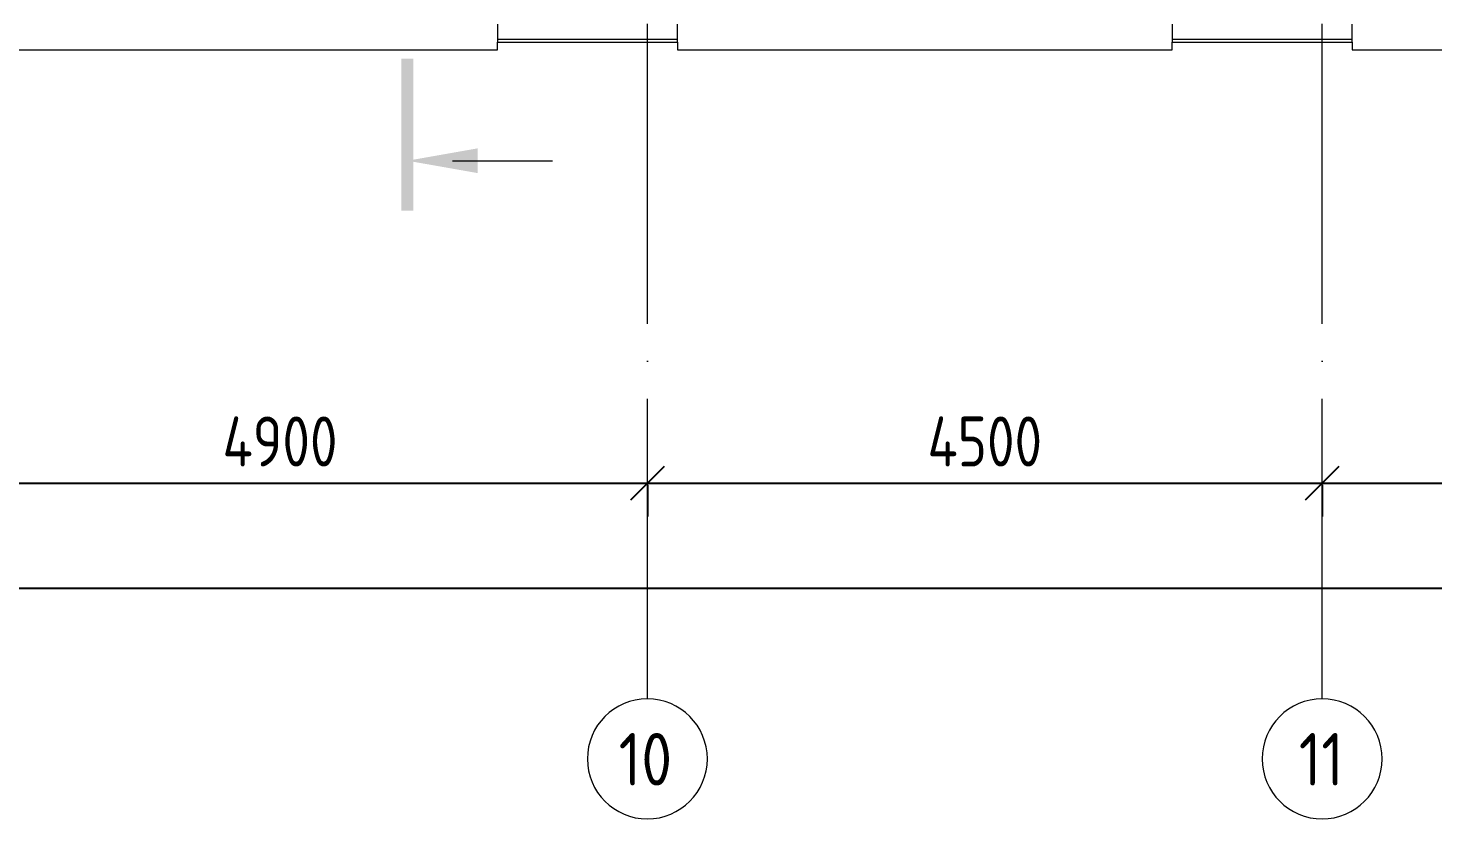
# Model space of a CAD drawing. Header units: millimetres. Extents: x -592259 to 288321, y -552984 to 293768.
# Drawn here: x 33732 to 43100, y -221364 to -216093 of the extents above; entities that cross this region are included whole.
import ezdxf

# ---------------------------------------------------------------- set-up
doc = ezdxf.new("R2010")
doc.units = ezdxf.units.MM
doc.linetypes.add('ADSK_Линия сетки', pattern=[2500, 2000, -250, 0, -250])
doc.linetypes.add('ADSK_Скрыто', pattern=[600, 300, -300])
doc.layers.get('Defpoints').update_dxf_attribs({"color": 250})
for name, color, linetype, lineweight in [('A-____-____-DIMS', 250, 'Continuous', 9), ('A-GLAZ-____-OTLN', 250, 'Continuous', 5), ('A-WALL-____-MCUT', 250, 'Continuous', 13), ('A-WALL-FNSH-MCUT', 250, 'Continuous', 13), ('G-____-____-SYMB', 250, 'ADSK_Скрыто', 9), ('S-GRID-____-IDEN', 250, 'Continuous', 9), ('S-GRID-____-OTLN', 250, 'Continuous', 9)]:
    doc.layers.add(name, color=color, linetype=linetype, lineweight=lineweight)
doc.styles.add('GOST Common', font='', dxfattribs={"width": 0.9, "height": 350})
doc.styles.get("Standard").update_dxf_attribs({"font": 'ГОСТ тип А.ttf'})
doc.styles.get('GOST Common').set_extended_font_data('GOST Common')
doc.dimstyles.new('А3', dxfattribs={"dimtxt": 333, "dimasz": 222, "dimexe": 222, "dimexo": 111, "dimgap": 111, "dimtad": 1, "dimtoh": 1, "dimdec": 0, "dimrnd": 0.0015, "dimzin": 0, "dimdsep": 46, "dimtxsty": 'Standard', "dimblk": 'OBLIQUE', "dimcen": 0, "dimclrd": 7, "dimclre": 7, "dimclrt": 7, "dimadec": 0, "dimazin": 0, "dimtfac": 1, "dimtdec": 0, "dimtofl": 0, "dimtmove": 0, "dimatfit": 3, "dimfxl": 1, "dimtolj": 1, "dimtzin": 0, "dimarcsym": 0})

# ---------------------------------------------------------------- blocks, each defined once
blk = doc.blocks.new('WNW_Отлив1 - Отлив_металлический 2-28598290-АР1_Маркировочный план 3 этажа')
at = {"layer": 'A-GLAZ-____-OTLN'}
for p, q in [((1650, 320), (-1650, 320)), ((-1650, 320), (-1650, 270)), ((1650, 270), (1650, 320))]:
    blk.add_line(p, q, dxfattribs=at)
blk = doc.blocks.new('Ось сетки - Круг_Ø8 мм-39983606-АР1_Маркировочный план 3 этажа')
at = {"layer": 'S-GRID-____-IDEN'}
for start, end in [(360, 180), (180, 360)]:
    blk.add_arc((0, 0), 4, start, end, dxfattribs=at)
blk = doc.blocks.new('_Oblique')
at = {"color": 0, "linetype": 'ByBlock', "lineweight": -2}
blk.add_line((-0.5, -0.5), (0.5, 0.5), dxfattribs=at)
blk = doc.blocks.new('*D3082')
at = {"layer": 'A-____-____-DIMS', "color": 7, "lineweight": -2, "transparency": 16777216}
for p, q in [((32961.8, -219125.4), (37861.8, -219125.4)), ((32961.8, -219136.4), (32961.8, -219347.4)), ((37861.8, -219136.4), (37861.8, -219347.4))]:
    blk.add_line(p, q, dxfattribs=at)
at = {"layer": 'Defpoints', "color": 0, "transparency": 16777216}
for p in [(32961.8, -219025.4), (37861.8, -219025.4), (37861.8, -219125.4)]:
    blk.add_point(p, dxfattribs=at)
at = {"layer": 'A-____-____-DIMS', "color": 7, "lineweight": -2, "transparency": 16777216, "xscale": 222, "yscale": 222, "zscale": 222, "rotation": 180}
blk.add_blockref('_Oblique', (32961.8, -219125.4), dxfattribs=at)
at = {"layer": 'A-____-____-DIMS', "color": 7, "lineweight": -2, "transparency": 16777216, "xscale": 222, "yscale": 222, "zscale": 222}
blk.add_blockref('_Oblique', (37861.8, -219125.4), dxfattribs=at)
at = {"layer": 'A-____-____-DIMS', "color": 7, "transparency": 16777216, "insert": (35411.8, -218847.9), "char_height": 333, "width": 2.567, "attachment_point": 5}
blk.add_mtext('\\A1;4900', dxfattribs=at)
blk = doc.blocks.new('*D3083')
at = {"layer": 'A-____-____-DIMS', "color": 7, "lineweight": -2, "transparency": 16777216}
for p, q in [((37861.8, -219125.4), (42361.8, -219125.4)), ((37861.8, -219136.4), (37861.8, -219347.4)), ((42361.8, -219136.4), (42361.8, -219347.4))]:
    blk.add_line(p, q, dxfattribs=at)
at = {"layer": 'Defpoints', "color": 0, "transparency": 16777216}
for p in [(37861.8, -219025.4), (42361.8, -219025.4), (42361.8, -219125.4)]:
    blk.add_point(p, dxfattribs=at)
at = {"layer": 'A-____-____-DIMS', "color": 7, "lineweight": -2, "transparency": 16777216, "xscale": 222, "yscale": 222, "zscale": 222, "rotation": 180}
blk.add_blockref('_Oblique', (37861.8, -219125.4), dxfattribs=at)
at = {"layer": 'A-____-____-DIMS', "color": 7, "lineweight": -2, "transparency": 16777216, "xscale": 222, "yscale": 222, "zscale": 222}
blk.add_blockref('_Oblique', (42361.8, -219125.4), dxfattribs=at)
at = {"layer": 'A-____-____-DIMS', "color": 7, "transparency": 16777216, "insert": (40111.8, -218847.9), "char_height": 333, "width": 2.567, "attachment_point": 5}
blk.add_mtext('\\A1;4500', dxfattribs=at)
blk = doc.blocks.new('*D3084')
at = {"layer": 'A-____-____-DIMS', "color": 7, "lineweight": -2, "transparency": 16777216}
for p, q in [((42361.8, -219125.4), (46861.8, -219125.4)), ((42361.8, -219136.4), (42361.8, -219347.4)), ((46861.8, -219136.4), (46861.8, -219347.4))]:
    blk.add_line(p, q, dxfattribs=at)
at = {"layer": 'Defpoints', "color": 0, "transparency": 16777216}
for p in [(42361.8, -219025.4), (46861.8, -219025.4), (46861.8, -219125.4)]:
    blk.add_point(p, dxfattribs=at)
at = {"layer": 'A-____-____-DIMS', "color": 7, "lineweight": -2, "transparency": 16777216, "xscale": 222, "yscale": 222, "zscale": 222, "rotation": 180}
blk.add_blockref('_Oblique', (42361.8, -219125.4), dxfattribs=at)
at = {"layer": 'A-____-____-DIMS', "color": 7, "lineweight": -2, "transparency": 16777216, "xscale": 222, "yscale": 222, "zscale": 222}
blk.add_blockref('_Oblique', (46861.8, -219125.4), dxfattribs=at)
at = {"layer": 'A-____-____-DIMS', "color": 7, "transparency": 16777216, "insert": (44611.8, -218847.9), "char_height": 333, "width": 2.567, "attachment_point": 5}
blk.add_mtext('\\A1;4500', dxfattribs=at)
blk = doc.blocks.new('*D3067')
at = {"layer": 'A-____-____-DIMS', "color": 7, "lineweight": -2, "transparency": 16777216}
for p, q in [((-3188.2, -219825.4), (65961.8, -219825.4)), ((-3188.2, -219836.4), (-3188.2, -220047.4)), ((65961.8, -219836.4), (65961.8, -220047.4))]:
    blk.add_line(p, q, dxfattribs=at)
at = {"layer": 'Defpoints', "color": 0, "transparency": 16777216}
for p in [(-3188.2, -219725.4), (65961.8, -219725.4), (65961.8, -219825.4)]:
    blk.add_point(p, dxfattribs=at)
at = {"layer": 'A-____-____-DIMS', "color": 7, "lineweight": -2, "transparency": 16777216, "xscale": 222, "yscale": 222, "zscale": 222, "rotation": 180}
blk.add_blockref('_Oblique', (-3188.2, -219825.4), dxfattribs=at)
at = {"layer": 'A-____-____-DIMS', "color": 7, "lineweight": -2, "transparency": 16777216, "xscale": 222, "yscale": 222, "zscale": 222}
blk.add_blockref('_Oblique', (65961.8, -219825.4), dxfattribs=at)
at = {"layer": 'A-____-____-DIMS', "color": 7, "transparency": 16777216, "insert": (31386.8, -219547.9), "char_height": 333, "width": 2.919, "attachment_point": 5}
blk.add_mtext('\\A1;69150', dxfattribs=at)
blk = doc.blocks.new('Разрез - Номер вида спереди_3_5 мм-32550530-АР1_Маркировочный план 3 этажа')
at = {"layer": 'G-____-____-SYMB', "linetype": 'Continuous'}
for points in [[(9.798, 0.404), (9.798, -0.394), (-0.333, -0.394), (-0.333, 0.404)], [(2.176, -4.675), (3, 0), (3.824, -4.675)]]:
    blk.add_hatch(color=256, dxfattribs=at).paths.add_polyline_path(points)
at = {"layer": 'G-____-____-SYMB', "linetype": 'Continuous', "lineweight": 20}
blk.add_line((3, -3), (3, -9.663), dxfattribs=at)

msp = doc.modelspace()

# ---------------------------------------------------------------- linework, layer by layer
at = {"layer": 'A-WALL-____-MCUT', "color": 18, "lineweight": 15, "true_color": 0x000000}
for p, q in [((36861.7763, -216166.3886), (38061.7763, -216166.3886)), ((41361.7763, -216166.3886), (42561.7763, -216166.3886))]:
    msp.add_line(p, q, dxfattribs=at)
at = {"layer": 'A-WALL-FNSH-MCUT', "lineweight": 15}
for p, q in [((36861.7763, -216066.3886), (36861.7763, -216186.3886)), ((38061.7763, -216186.3886), (38061.7763, -216066.3886)), ((41361.7763, -216066.3886), (41361.7763, -216186.3886)), ((42561.7763, -216186.3886), (42561.7763, -216066.3886)), ((36861.7763, -216186.3886), (38061.7763, -216186.3886)), ((41361.7763, -216186.3886), (42561.7763, -216186.3886))]:
    msp.add_line(p, q, dxfattribs=at)
at = {"layer": 'S-GRID-____-OTLN', "color": 18, "linetype": 'ADSK_Линия сетки', "true_color": 0x000000}
for p, q in [((37861.7763, -220563.733), (37861.7763, -199653.1503)), ((42361.7763, -220563.733), (42361.7763, -199653.1503))]:
    msp.add_line(p, q, dxfattribs=at)

# ---------------------------------------------------------------- block references
at = {"layer": 'A-GLAZ-____-OTLN', "color": 18, "true_color": 0x000000, "rotation": 180}
for p in [(35211.7763, -215916.3886), (39711.7763, -215916.3886), (44211.7763, -215916.3886)]:
    msp.add_blockref('WNW_Отлив1 - Отлив_металлический 2-28598290-АР1_Маркировочный план 3 этажа', p, dxfattribs=at)
at = {"layer": 'G-____-____-SYMB', "linetype": 'Continuous', "lineweight": 40, "xscale": 99.99999999999993, "yscale": 99.99999999999993, "zscale": 99.99999999999993, "rotation": 90}
msp.add_blockref('Разрез - Номер вида спереди_3_5 мм-32550530-АР1_Маркировочный план 3 этажа', (36261.7544, -217276.6086), dxfattribs=at)
at = {"layer": 'S-GRID-____-IDEN', "color": 18, "true_color": 0x000000, "xscale": 99.99999999999993, "yscale": 99.99999999999993, "zscale": 99.99999999999993}
for p in [(37861.7763, -220963.733), (42361.7763, -220963.733)]:
    msp.add_blockref('Ось сетки - Круг_Ø8 мм-39983606-АР1_Маркировочный план 3 этажа', p, dxfattribs=at)

# ---------------------------------------------------------------- texts
at = {"layer": 'S-GRID-____-IDEN', "color": 18, "true_color": 0x000000, "char_height": 350, "attachment_point": 1, "style": 'GOST Common'}
for s, insert, width in [('10', (37670.5957, -220791.1996), 461.772), ('11', (42206.1457, -220791.1996), 375.18975)]:
    msp.add_mtext(s, dxfattribs=dict(at, insert=insert, width=width))

# ---------------------------------------------------------------- dimensions: what is measured, and where the dimension line sits
at = {"layer": 'A-____-____-DIMS', "color": 18, "true_color": 0x000000}
for base, p1, p2, picture, middle in [((37861.7763, -219125.3642), (32961.7763, -219025.3793), (37861.7763, -219025.3793), '*D3082', (35411.7763, -218847.8642)), ((42361.7763, -219125.3642), (37861.7763, -219025.3793), (42361.7763, -219025.3793), '*D3083', (40111.7763, -218847.8642)), ((46861.7763, -219125.3642), (42361.7763, -219025.3793), (46861.7763, -219025.3793), '*D3084', (44611.7763, -218847.8642)), ((65961.7763, -219825.3642), (-3188.2237, -219725.3793), (65961.7763, -219725.3793), '*D3067', (31386.7763, -219547.8642))]:
    dim = msp.add_linear_dim(base=base, p1=p1, p2=p2, dimstyle='А3', dxfattribs=at)
    dim.commit()
    dim.dimension.update_dxf_attribs({"geometry": picture, "text_midpoint": middle})

doc.saveas('drawing.dxf')
